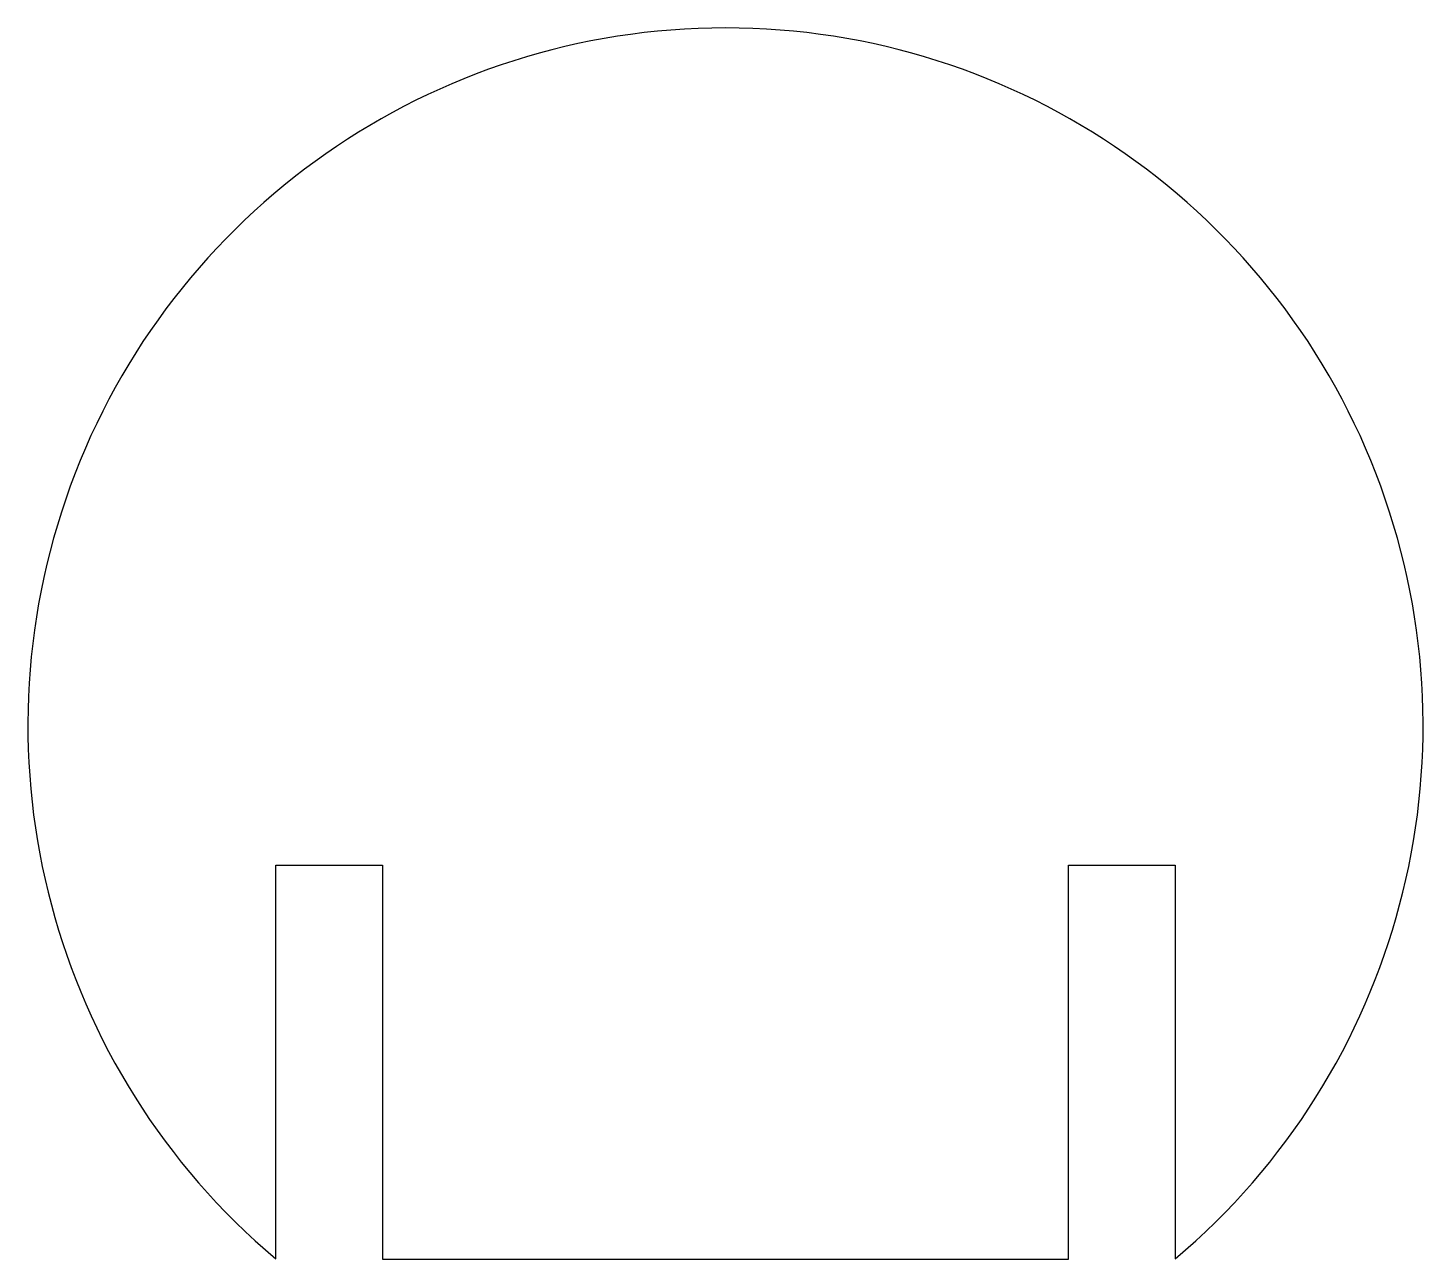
# Model space of a CAD drawing. Header units: inches. Extents: x -1.06 to 1.06, y -0.81 to 1.06.
import ezdxf

# ---------------------------------------------------------------- set-up
doc = ezdxf.new("R2010")
doc.units = ezdxf.units.IN
doc.header["$MEASUREMENT"] = 0

msp = doc.modelspace()

# ---------------------------------------------------------------- linework, layer by layer
msp.add_lwpolyline([(-0.5225, -0.2125), (-0.5225, -0.8125), (0.5225, -0.8125), (0.5225, -0.2125), (0.685, -0.2125), (0.685, -0.8122, 2.736805), (-0.685, -0.8122), (-0.685, -0.2125)], format="xyb", close=True)

doc.saveas('drawing.dxf')
